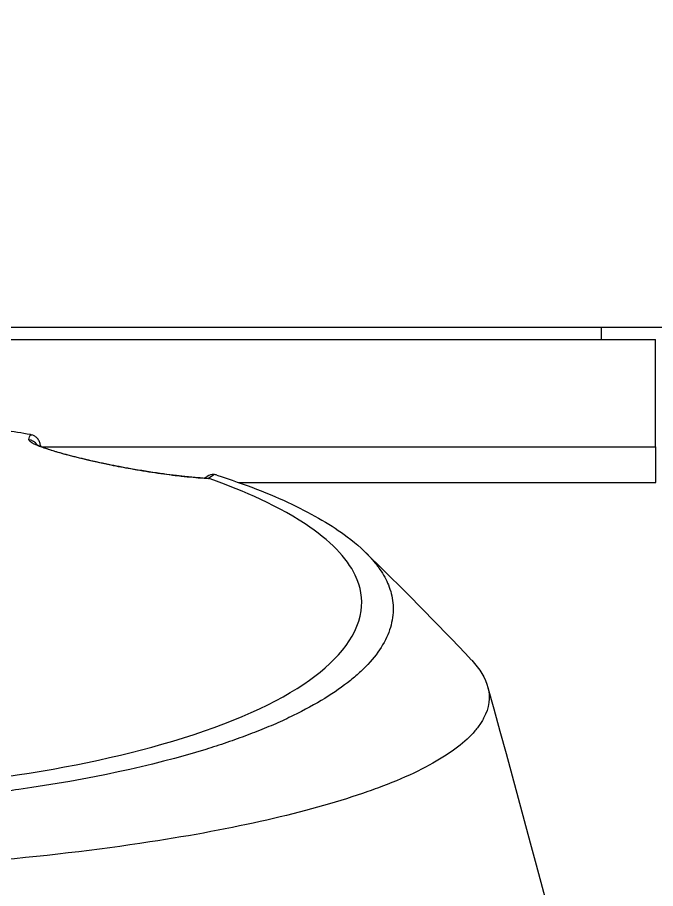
# Model space of a CAD drawing. Header units: millimetres. Extents: x 0 to 4378, y 0 to 2376.
# Drawn here: x 789.43 to 816.22, y 2087.15 to 2123.72 of the extents above; entities that cross this region are included whole.
import ezdxf

# ---------------------------------------------------------------- set-up
doc = ezdxf.new("R2010")
doc.units = ezdxf.units.MM
doc.header["$LTSCALE"] = 0.2

# ---------------------------------------------------------------- blocks, each defined once
blk = doc.blocks.new('A$C67cfe5fe')
for p, q in [((39.432, -55.7), (0.5, -55.7)), ((36.713, -55.7), (36.721, -56.2)), ((-39, -56.2), (39, -56.2)), ((39, -60.7), (39, -56.2)), ((13.217, -60.7), (39, -60.7)), ((13.217, -60.7), (39, -60.7)), ((39, -60.7), (39, -62.2)), ((21.493, -62.2), (39.006, -62.2))]:
    blk.add_line(p, q)
for radius, start, end in [(86.413, 313.06048, 226.93952), (59, 311.98884, 228.01116)]:
    blk.add_arc((0, 0), radius, start, end)
for centre, major_axis, ratio, start_param, end_param in [((12.615, -60.896), (0.486, -0.116), 0.997249, 0.822813, 1.654075), ((16.89, -270.526), (4.641, -215.445), 0.016475, 2.912695, 2.912773), ((16.864, -62.11), (0.087, 0.492), 0.18394, 6.280839, 6.283185), ((16.864, -62.11), (0.087, 0.492), 0.18394, 6.158168, 6.280839), ((17.731, -61.35), (-3.301, -0.414), 0.41873, 2.365377, 2.483927)]:
    blk.add_ellipse(centre, major_axis=major_axis, ratio=ratio, start_param=start_param, end_param=end_param)
for points, knots in [([(12.75, -60.191), (12.036, -60.068), (11.304, -59.956), (10.302, -59.821), (10.046, -59.788), (9.46, -59.714), (9.12, -59.674), (8.317, -59.585), (7.855, -59.538), (7.126, -59.47), (6.855, -59.446), (5.626, -59.343), (4.656, -59.279), (3.187, -59.21), (2.695, -59.191), (1.957, -59.17), (1.708, -59.164), (1.335, -59.157), (1.211, -59.155), (0.968, -59.151), (0.841, -59.15), (0.476, -59.146), (0.235, -59.145), (-0.004, -59.145)], [0.000005, 0.000005, 0.000005, 0.000005, 0.245288, 0.245288, 0.32758, 0.32758, 0.439471, 0.439471, 0.588452, 0.588452, 0.672216, 0.672216, 0.969709, 0.969709, 1.119078, 1.119078, 1.193047, 1.193047, 1.22978, 1.22978, 1.265, 1.265, 1.331927, 1.331927, 1.331927, 1.331927]), ([(12.75, -60.191), (12.76, -60.193), (12.771, -60.195), (12.793, -60.2), (12.804, -60.203), (12.816, -60.207)], [-0.00715982, -0.00715982, -0.00715982, -0.00715982, -0.003611253, -0.003611253, -0.000066026, -0.000066026, -0.000066026, -0.000066026]), ([(13.176, -60.68), (13.176, -60.679), (13.176, -60.678), (13.175, -60.626), (13.165, -60.575), (13.131, -60.476), (13.106, -60.427), (13.066, -60.373), (13.057, -60.363), (13.016, -60.317), (12.979, -60.287), (12.901, -60.239), (12.859, -60.22), (12.816, -60.207)], [-0.00030662, -0.00030662, -0.00030662, -0.00030662, 0, 0, 0.01532058, 0.01532058, 0.03142731, 0.03142731, 0.03552574, 0.03552574, 0.04971247, 0.04971247, 0.06328028, 0.06328028, 0.06328028, 0.06328028]), ([(16.962, -61.624), (16.637, -61.566), (16.312, -61.503), (16.031, -61.446), (15.858, -61.411), (15.7, -61.377), (15.571, -61.349), (15.527, -61.339), (15.486, -61.33), (15.449, -61.322), (15.344, -61.299), (15.237, -61.275), (15.133, -61.25), (14.987, -61.217), (14.846, -61.183), (14.722, -61.152), (14.658, -61.136), (14.599, -61.121), (14.545, -61.108), (14.475, -61.09), (14.406, -61.072), (14.341, -61.054), (14.095, -60.99), (13.883, -60.929), (13.702, -60.874), (13.608, -60.846), (13.524, -60.819), (13.449, -60.794), (13.37, -60.768), (13.297, -60.743), (13.23, -60.718), (13.102, -60.672), (12.994, -60.628), (12.912, -60.588), (12.752, -60.512), (12.679, -60.449), (12.69, -60.403)], [0, 0, 0, 0, 0.068487, 0.068487, 0.068487, 0.110613, 0.110613, 0.110613, 0.125, 0.125, 0.125, 0.165111, 0.165111, 0.165111, 0.221432, 0.221432, 0.221432, 0.25, 0.25, 0.25, 0.287562, 0.287562, 0.287562, 0.427692, 0.427692, 0.427692, 0.5, 0.5, 0.5, 0.5757, 0.5757, 0.5757, 0.720411, 0.720411, 0.720411, 1, 1, 1, 1]), ([(12.977, -60.589), (12.977, -60.589), (12.994, -60.6), (13.073, -60.641), (13.162, -60.68), (13.459, -60.791), (13.708, -60.872), (14.319, -61.046), (14.686, -61.141), (15.413, -61.312), (15.771, -61.39), (16.403, -61.517), (16.681, -61.57), (16.952, -61.618)], [0.1063312, 0.1063312, 0.1063312, 0.1063312, 0.1609573, 0.1609573, 0.2606105, 0.2606105, 0.4056646, 0.4056646, 0.5415381, 0.5415381, 0.6516112, 0.6516112, 0.7354654, 0.7354654, 0.7354654, 0.7354654]), ([(16.955, -61.619), (17.307, -61.681), (17.653, -61.737), (18.323, -61.837), (18.65, -61.88), (19.313, -61.958), (19.637, -61.988), (19.999, -62.012), (20.087, -62.017), (20.168, -62.02)], [0.0002819, 0.0002819, 0.0002819, 0.0002819, 0.1096864, 0.1096864, 0.2297154, 0.2297154, 0.3813956, 0.3813956, 0.4345671, 0.4345671, 0.4345671, 0.4345671]), ([(20.252, -62.034), (20.095, -62.027), (19.924, -62.016), (19.74, -62.001), (19.648, -61.994), (19.554, -61.985), (19.456, -61.976), (19.408, -61.971), (19.358, -61.966), (19.308, -61.961), (19.258, -61.955), (19.233, -61.953), (19.156, -61.944), (19.086, -61.937), (19.015, -61.928), (18.943, -61.92), (18.859, -61.91), (18.773, -61.899), (18.687, -61.888), (18.528, -61.868), (18.407, -61.852), (18.201, -61.823), (17.789, -61.764), (17.373, -61.697), (16.962, -61.624)], [0, 0, 0, 0, 0.25, 0.25, 0.25, 0.375, 0.375, 0.375, 0.4375, 0.4375, 0.4375, 0.5, 0.5, 0.5, 0.557564, 0.557564, 0.557564, 0.625, 0.625, 0.625, 0.75, 0.75, 0.75, 1, 1, 1, 1]), ([(-0.009, -75.323), (1.128, -75.323), (2.276, -75.304), (4.534, -75.226), (5.688, -75.164), (8.127, -74.982), (9.404, -74.855), (13.452, -74.338), (16.034, -73.829), (20.77, -72.48), (22.793, -71.622), (25.516, -69.805), (26.47, -68.758), (26.709, -67.086), (26.63, -66.59), (26.035, -65.353), (25.328, -64.629), (22.925, -63.037), (21.315, -62.409), (20.252, -62.034)], [-3.557548, -3.557548, -3.557548, -3.557548, -3.349945, -3.349945, -3.131371, -3.131371, -2.88131, -2.88131, -2.314192, -2.314192, -1.681115, -1.681115, -1.111984, -1.111984, -0.864569, -0.864569, -0.492008, -0.492008, -0.000015, -0.000015, -0.000015, -0.000015]), ([(20.581, -61.893), (21.167, -62.08), (21.725, -62.277), (22.772, -62.683), (23.264, -62.894), (24.638, -63.544), (25.419, -64.003), (26.472, -64.794), (26.828, -65.119), (27.191, -65.537), (27.262, -65.626), (27.361, -65.758), (27.394, -65.803), (27.576, -66.067), (27.694, -66.287), (27.831, -66.623), (27.872, -66.744), (27.936, -66.996), (27.959, -67.126), (27.985, -67.391), (27.987, -67.528), (27.97, -67.805), (27.95, -67.944), (27.889, -68.221), (27.847, -68.359), (27.58, -69.058), (27.185, -69.606), (26.486, -70.261), (26.342, -70.386), (25.869, -70.767), (25.508, -71.019), (24.707, -71.513), (24.265, -71.754), (23.549, -72.103), (23.304, -72.216), (22.797, -72.438), (22.535, -72.546), (21.999, -72.758), (21.72, -72.863), (21.147, -73.068), (20.844, -73.171), (20.405, -73.313), (20.262, -73.359), (17.851, -74.105), (15.19, -74.676), (11.896, -75.139), (11.527, -75.188), (10.501, -75.315), (9.837, -75.388), (8.16, -75.551), (7.133, -75.631), (5.569, -75.724), (5.045, -75.75), (3.992, -75.794), (3.464, -75.812), (2.933, -75.826)], [0.00002, 0.00002, 0.00002, 0.00002, 0.259158, 0.259158, 0.518708, 0.518708, 1.038075, 1.038075, 1.384705, 1.384705, 1.477831, 1.477831, 1.526561, 1.526561, 1.759973, 1.759973, 1.890971, 1.890971, 2.029156, 2.029156, 2.171186, 2.171186, 2.316283, 2.316283, 2.460898, 2.460898, 3.049329, 3.049329, 3.189055, 3.189055, 3.478614, 3.478614, 3.769885, 3.769885, 3.913253, 3.913253, 4.056001, 4.056001, 4.19686, 4.19686, 4.341119, 4.341119, 4.411312, 4.411312, 5.498875, 5.498875, 5.634552, 5.634552, 5.872375, 5.872375, 6.229939, 6.229939, 6.408513, 6.408513, 6.587137, 6.587137, 6.587137, 6.587137]), ([(20.207, -62.023), (20.215, -62.025), (20.223, -62.026), (20.239, -62.03), (20.246, -62.032), (20.252, -62.034)], [0.000074656, 0.000074656, 0.000074656, 0.000074656, 0.002992048, 0.002992048, 0.005986979, 0.005986979, 0.005986979, 0.005986979]), ([(20.581, -61.893), (20.563, -61.887), (20.542, -61.882), (20.498, -61.873), (20.475, -61.87), (20.449, -61.867)], [-0.0164291, -0.0164291, -0.0164291, -0.0164291, -0.00823051, -0.00823051, -0.00000316, -0.00000316, -0.00000316, -0.00000316]), ([(31.28, -69.665), (31.947, -70.376), (32.269, -71.205), (31.75, -72.158), (31.715, -72.216), (31.638, -72.337), (31.596, -72.398), (31.509, -72.516), (31.463, -72.575), (31.22, -72.866), (30.976, -73.094), (30.536, -73.431), (30.376, -73.543), (29.508, -74.106), (28.615, -74.542), (27.265, -75.056), (26.987, -75.156), (24.346, -76.058), (21.31, -76.75), (15.568, -77.63), (13.191, -77.91), (9.442, -78.226), (8.166, -78.312), (5.586, -78.455), (4.261, -78.513), (2.933, -78.547)], [1.087756, 1.087756, 1.087756, 1.087756, 1.428405, 1.428405, 1.450296, 1.450296, 1.471663, 1.471663, 1.492327, 1.492327, 1.574835, 1.574835, 1.616316, 1.616316, 1.784634, 1.784634, 1.826029, 1.826029, 2.164003, 2.164003, 2.373598, 2.373598, 2.479923, 2.479923, 2.586935, 2.586935, 2.586935, 2.586935])]:
    blk.add_open_spline(points, degree=3, knots=knots)
for points in [[(12.69, -60.403), (12.71, -60.315), (12.73, -60.246), (12.75, -60.191)], [(13.174, -60.645), (13.175, -60.658), (13.176, -60.671), (13.178, -60.684)], [(13.176, -60.68), (13.175, -60.681), (13.175, -60.682), (13.175, -60.683)], [(20.061, -62.015), (20.097, -61.993), (20.131, -61.97), (20.163, -61.948)], [(20.449, -61.867), (20.36, -61.86), (20.258, -61.894), (20.168, -61.955)], [(20.168, -62.02), (20.181, -62.02), (20.194, -62.022), (20.207, -62.023)], [(26.795, -65.111), (28.291, -66.574), (29.805, -68.091), (31.278, -69.664)], [(31.947, -70.768), (34.732, -80.765), (37.272, -90.75), (39.592, -100.251)]]:
    blk.add_open_spline(points, degree=3)

msp = doc.modelspace()

# ---------------------------------------------------------------- block references
msp.add_blockref('A$C67cfe5fe', (777.219, 2166.397))

doc.saveas('drawing.dxf')
